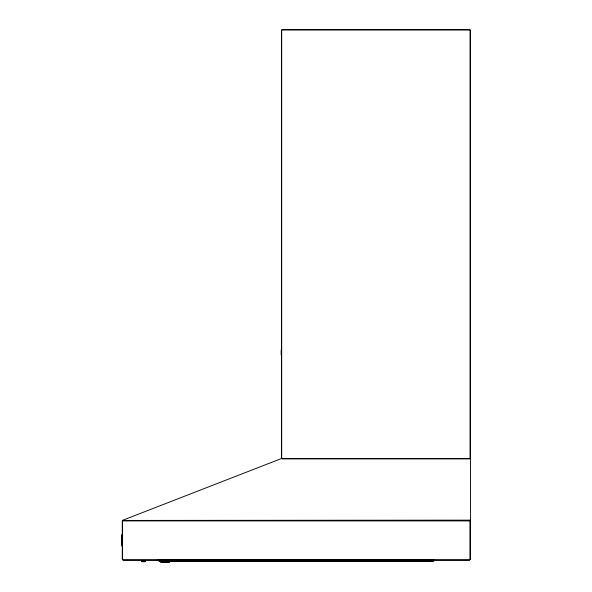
<?xml version="1.0" encoding="UTF-8"?>
<svg xmlns="http://www.w3.org/2000/svg" width="592" height="592" viewBox="0 0 592 592"><rect width="100%" height="100%" fill="white"/><g stroke="black" fill="none" stroke-linecap="round" stroke-linejoin="round"><path stroke-width="0.89" d="M470.344 519.88L469.819 520.435L122.581 520.442M122.759 520.25L281.385 458.563M470.344 520.161L123.077 520.442M282.007 29.681L469.819 29.681M282.007 29.911L469.819 29.911M282.007 458.608L469.819 458.608M282.007 458.837L469.819 458.837M122.981 520.583L469.641 520.583M122.981 520.879L469.641 520.879M121.826 535.864L121.826 536.308M158.005 559.788L434.617 559.788M122.981 559.877L469.641 559.877M122.981 560.173L469.641 560.173M158.005 560.498L434.617 560.498M158.005 560.661L434.617 560.661M159.196 560.742L433.425 560.742M141.725 560.957L145.092 560.957M158.974 560.853L433.647 560.853M159.196 561.046L433.425 561.046M141.725 561.12L145.092 561.12M160.876 561.164L169.275 561.164M141.51 561.342L145.306 561.342M160.876 561.408L169.275 561.408M141.725 561.556L145.092 561.556M141.725 561.719L145.092 561.719M160.543 561.734L169.608 561.734M160.876 562.067L169.275 562.067M160.876 562.311L169.275 562.311M470.359 30.222L470.359 458.297M470.44 459.185L470.44 519.857M470.329 521.271L470.329 559.484M470.129 30.222L470.129 458.297M470.041 521.271L470.041 559.484M424.634 561.075L424.19 561.075M419.077 561.075L418.633 561.075M413.512 561.075L413.075 561.075M407.955 561.075L407.511 561.075M402.397 561.075L401.953 561.075M396.832 561.075L396.388 561.075M391.275 561.075L390.831 561.075M385.718 561.075L385.274 561.075M380.153 561.075L379.709 561.075M374.595 561.075L374.151 561.075M369.031 561.075L368.594 561.075M363.473 561.075L363.029 561.075M357.916 561.075L357.472 561.075M352.351 561.075L351.914 561.075M346.794 561.075L346.35 561.075M341.236 561.075L340.792 561.075M335.671 561.075L335.227 561.075M330.114 561.075L329.67 561.075M324.549 561.075L324.113 561.075M318.992 561.075L318.548 561.075M313.434 561.075L312.99 561.075M307.87 561.075L307.433 561.075M302.312 561.075L301.868 561.075M296.755 561.075L296.311 561.075M291.19 561.075L290.746 561.075M285.633 561.075L285.189 561.075M281.696 30.222L281.696 458.297M281.466 30.222L281.466 458.297M281.17 350.013L281.17 354.971M280.068 561.075L279.631 561.075M274.51 561.075L274.066 561.075M268.953 561.075L268.509 561.075M263.388 561.075L262.952 561.075M257.831 561.075L257.387 561.075M252.273 561.075L251.829 561.075M246.709 561.075L246.272 561.075M241.151 561.075L240.707 561.075M235.594 561.075L235.15 561.075M230.029 561.075L229.585 561.075M224.472 561.075L224.028 561.075M218.907 561.075L218.47 561.075M213.349 561.075L212.905 561.075M207.792 561.075L207.348 561.075M202.227 561.075L201.791 561.075M196.67 561.075L196.226 561.075M191.112 561.075L190.668 561.075M185.548 561.075L185.104 561.075M179.99 561.075L179.546 561.075M174.425 561.075L173.989 561.075M168.868 561.075L168.424 561.075M163.311 561.075L162.867 561.075M122.581 521.271L122.581 559.484M122.285 521.271L122.285 559.484M122.159 534.939L122.159 545.817M122.048 534.717L122.048 546.039M121.856 534.939L121.856 545.817M121.56 540.711L121.56 542.42"/></g></svg>
